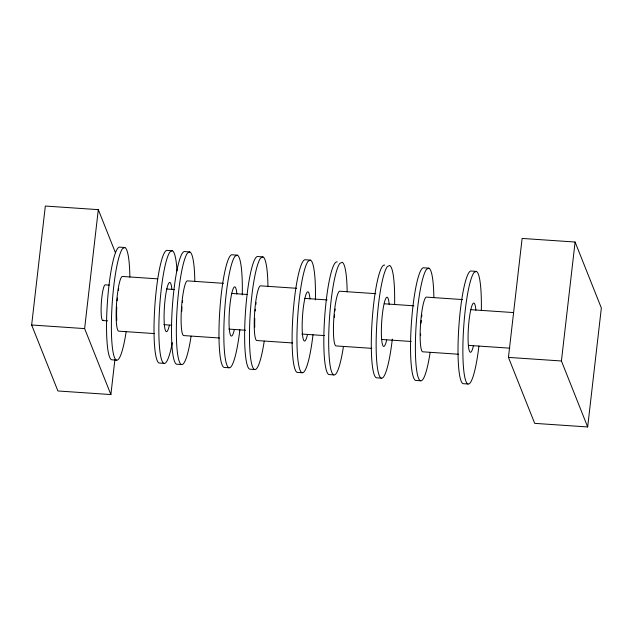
<?xml version="1.0" encoding="UTF-8"?>
<svg xmlns="http://www.w3.org/2000/svg" width="633" height="633" viewBox="0 0 633 633"><rect width="100%" height="100%" fill="white"/><g stroke="black" fill="none" stroke-linecap="round" stroke-linejoin="round"><path stroke-width="0.95" d="M114.913 359.465L110.878 394.565L57.904 390.972L31.65 324.998L45.331 206.049L98.305 209.642L115.443 252.709M110.878 394.565L84.624 328.598L98.305 209.642M508.441 357.392L522.122 238.435L575.096 242.028L601.35 308.002L587.669 426.951L534.695 423.358L508.441 357.392L561.424 360.984L587.669 426.951M561.424 360.984L575.096 242.028M129.868 277.151A56.511 8.451 -86.1 0 0 124.804 247.503L122.525 248.674A56.511 8.451 -86.1 0 0 111.59 337.088A56.511 8.451 -86.1 0 0 126.133 331.771M177.011 270.956A56.511 8.451 -86.1 0 0 172.279 250.731L170 251.902A56.511 8.451 -86.1 0 0 158.93 336.455A56.511 8.451 -86.1 0 0 172.311 342.651M194.829 281.566A56.511 8.451 -86.1 0 0 189.773 251.918L187.487 253.089A56.511 8.451 -86.1 0 0 176.552 341.504A56.511 8.451 -86.1 0 0 191.095 336.186M242.273 294.907A56.511 8.451 -86.1 0 0 237.248 255.139L234.962 256.318A56.511 8.451 -86.1 0 0 224.256 348.846A56.511 8.451 -86.1 0 0 239.867 329.793M267.957 286.535A56.511 8.451 -86.1 0 0 262.901 256.879L260.614 258.058A56.511 8.451 -86.1 0 0 249.679 346.473A56.511 8.451 -86.1 0 0 264.222 341.155M315.4 299.876A56.511 8.451 -86.1 0 0 310.376 260.108L308.089 261.279A56.511 8.451 -86.1 0 0 297.383 353.807A56.511 8.451 -86.1 0 0 312.995 334.762M433.874 297.803A56.511 8.451 -86.1 0 0 428.818 268.155L426.531 269.326A56.511 8.451 -86.1 0 0 415.596 357.74A56.511 8.451 -86.1 0 0 430.139 352.423M481.333 310.202A56.511 8.451 -86.1 0 0 476.293 271.375L474.006 272.554A56.511 8.451 -86.1 0 0 463.301 365.083A56.511 8.451 -86.1 0 0 478.912 346.029M124.804 247.503L119.969 247.171A56.511 8.451 -86.1 0 0 107.531 300.604A56.511 8.451 -86.1 0 0 111.622 359.797L116.464 360.122M172.279 250.731L167.444 250.399A56.511 8.451 -86.1 0 0 155.006 303.832A56.511 8.451 -86.1 0 0 159.097 363.018L163.939 363.35M189.773 251.918L184.931 251.586A56.511 8.451 -86.1 0 0 172.493 305.019A56.511 8.451 -86.1 0 0 176.591 364.204L181.426 364.537M237.248 255.139L232.406 254.814A56.511 8.451 -86.1 0 0 219.968 308.247A56.511 8.451 -86.1 0 0 224.066 367.433L228.901 367.757M262.901 256.879L258.058 256.555A56.511 8.451 -86.1 0 0 245.62 309.988A56.511 8.451 -86.1 0 0 249.719 369.174L254.553 369.506M310.376 260.108L305.533 259.775A56.511 8.451 -86.1 0 0 293.095 313.208A56.511 8.451 -86.1 0 0 297.194 372.402L302.028 372.726M428.818 268.155L423.975 267.822A56.511 8.451 -86.1 0 0 411.537 321.255A56.511 8.451 -86.1 0 0 415.636 380.441L420.47 380.773M476.293 271.375L471.45 271.051A56.511 8.451 -86.1 0 0 459.012 324.484A56.511 8.451 -86.1 0 0 463.111 383.669L467.945 384.002M157.546 278.844L122.66 276.479A27.433 4.099 -86.1 0 0 116.622 302.416A27.433 4.099 -86.1 0 0 118.608 331.146L154.46 333.583M223.473 283.323L187.621 280.894A27.433 4.099 -86.1 0 0 181.584 306.831A27.433 4.099 -86.1 0 0 183.578 335.561L219.429 337.998M296.608 288.292L260.749 285.855A27.433 4.099 -86.1 0 0 254.711 311.792A27.433 4.099 -86.1 0 0 256.705 340.53L292.557 342.959M375.804 293.672L339.953 291.235A27.433 4.099 -86.1 0 0 333.915 317.173A27.433 4.099 -86.1 0 0 335.901 345.911L371.753 348.34M462.525 299.567L426.666 297.13A27.433 4.099 -86.1 0 0 420.629 323.067A27.433 4.099 -86.1 0 0 422.622 351.798L458.474 354.235M109.311 285.119L105.363 284.85A17.898 2.674 -86.1 0 0 101.28 304.109A17.898 2.674 -86.1 0 0 103.448 320.148M166.471 288.996L174.36 289.534M231.528 293.419L247.297 294.487M304.465 298.372L327.126 299.915M384.294 303.793L413.863 305.802M471.031 309.687L513.41 312.567M102.72 320.52L107.65 320.86M163.828 324.674L171.717 325.212M228.885 329.097L245.636 330.228M301.822 334.05L324.492 335.585M381.652 339.47L411.221 341.48M468.388 345.365L509.787 348.174M31.65 324.998L84.624 328.598M333.757 374.886L328.915 374.554A56.511 8.451 -86.1 0 1 324.816 315.369A56.511 8.451 -86.1 0 1 337.254 261.935M381.232 378.107L376.39 377.782A56.511 8.451 -86.1 0 1 372.291 318.589A56.511 8.451 -86.1 0 1 384.737 265.156M169.375 325.299A24.655 3.687 -86.1 0 1 164.295 323.835A24.655 3.687 -86.1 0 1 166.716 289.36A24.655 3.687 -86.1 0 1 171.875 289.621M116.796 320.298A24.655 3.687 -86.1 0 1 116.749 307.155M117.176 300.73A24.655 3.687 -86.1 0 1 117.429 298.008M118.418 290.436A24.655 3.687 -86.1 0 1 118.719 288.695M386.668 340.056A24.655 3.687 -86.1 0 1 381.588 338.6A24.655 3.687 -86.1 0 1 384.009 304.117A24.655 3.687 -86.1 0 1 389.168 304.386M394.612 304.315A56.511 8.451 -86.1 0 0 389.572 265.488L387.293 266.659A56.511 8.451 -86.1 0 0 376.603 359.584A56.511 8.451 -86.1 0 0 392.31 339.153M334.319 317.315A24.655 3.687 -86.1 0 1 334.548 314.577M334.912 311.001A24.655 3.687 -86.1 0 1 335.158 308.991M347.161 291.916A56.511 8.451 -86.1 0 0 342.097 262.26L339.818 263.439A56.511 8.451 -86.1 0 0 328.883 351.853A56.511 8.451 -86.1 0 0 343.426 346.536M234.337 329.714A24.655 3.687 -86.1 0 1 229.257 328.25A24.655 3.687 -86.1 0 1 231.678 293.775A24.655 3.687 -86.1 0 1 236.845 294.036M181.718 311.563A24.655 3.687 -86.1 0 1 181.995 306.973M182.391 302.416A24.655 3.687 -86.1 0 1 182.589 300.651M307.464 334.683A24.655 3.687 -86.1 0 1 302.384 333.219A24.655 3.687 -86.1 0 1 304.805 298.736A24.655 3.687 -86.1 0 1 309.972 299.005M254.759 327.158A24.655 3.687 -86.1 0 1 254.775 318.336M255.186 311.025A24.655 3.687 -86.1 0 1 255.344 309.197M255.835 304.615A24.655 3.687 -86.1 0 1 256.088 302.629M473.381 345.95A24.655 3.687 -86.1 0 1 468.301 344.487A24.655 3.687 -86.1 0 1 470.723 310.012A24.655 3.687 -86.1 0 1 475.889 310.273M420.613 335.664A24.655 3.687 -86.1 0 1 420.605 333.995M421.04 323.21A24.655 3.687 -86.1 0 1 421.262 320.464M421.633 316.888A24.655 3.687 -86.1 0 1 421.879 314.886"/></g></svg>
